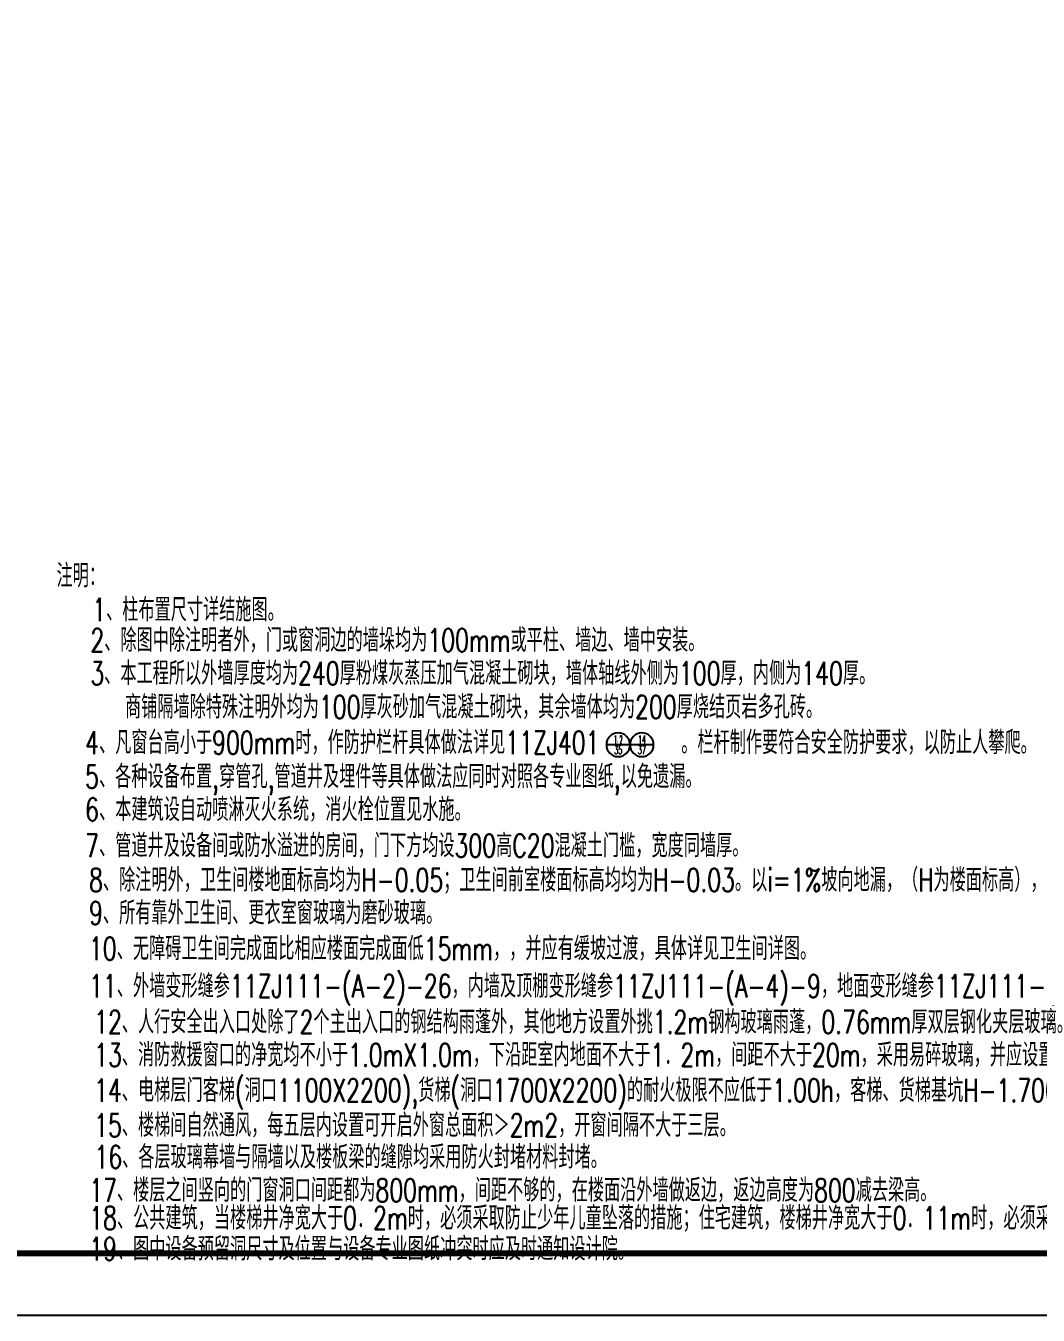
# Model space of a CAD drawing. Extents: x -737978 to 768813, y -372247 to 1140308.
# Drawn here: x -269057 to -244496, y -159911 to -128645 of the extents above; entities that cross this region are included whole.
import ezdxf
from ezdxf.enums import TextEntityAlignment as Align

# ---------------------------------------------------------------- set-up
doc = ezdxf.new("R2010")
doc.units = 0
doc.header["$LTSCALE"] = 1000
doc.header["$MEASUREMENT"] = 0
doc.layers.get('0').update_dxf_attribs({"linetype": 'CONTINUOUS'})
for name, color, linetype in [('0-网审修改内容', 6, 'CONTINUOUS'), ('PUB_TEXT', 7, 'CONTINUOUS'), ('PUB_TITLE', 4, 'CONTINUOUS')]:
    doc.layers.add(name, color=color, linetype=linetype)
doc.styles.add('COMP', font='complex', dxfattribs={"bigfont": 'hztxt'})
doc.styles.add('HZTXT', font='TXT', dxfattribs={"bigfont": 'HZTXT'})

# ---------------------------------------------------------------- blocks, each defined once
blk = doc.blocks.new('_INDEX')
blk.add_line((-0.5, 0), (0.5, 0))
blk.add_circle((0, 0), 0.5)
at = {"style": 'COMP'}
for tag, width, p, p2 in [('1', 2.333333, (-0.17, 0.05), (0.17, 0.05)), ('-', 1.166667, (-0.17, -0.39), (0.17, -0.39))]:
    blk.add_attdef(tag, text='', height=0.34, dxfattribs=dict(at, width=width)).set_placement(p, p2, align=Align.FIT)
blk = doc.blocks.new('A$C57480499')
at = {"layer": 'PUB_TEXT'}
ref = blk.add_blockref('_INDEX', (13603, 10201), dxfattribs=dict(at, xscale=-572.7272727274161, yscale=572.7272727272517, zscale=572.7272727272729))
ref.add_attrib('1', '1、2', dxfattribs={"layer": '0', "height": 194.7, "style": 'COMP', "width": 0.42}).set_placement((13506, 10229), (13701, 10229), align=Align.FIT)
ref.add_attrib('-', '35', dxfattribs={"layer": '0', "height": 194.7, "style": 'COMP', "width": 0.636364}).set_placement((13506, 9977), (13701, 9977), align=Align.FIT)
ref = blk.add_blockref('_INDEX', (14176, 10201), dxfattribs=dict(at, xscale=-572.7272727274161, yscale=572.7272727272517, zscale=572.7272727272729))
ref.add_attrib('1', '14', dxfattribs={"layer": '0', "height": 194.7, "style": 'COMP', "width": 0.677419}).set_placement((14079, 10229), (14273, 10229), align=Align.FIT)
ref.add_attrib('-', '37', dxfattribs={"layer": '0', "height": 194.7, "style": 'COMP', "width": 0.636364}).set_placement((14079, 9977), (14273, 9977), align=Align.FIT)
at = {"layer": 'PUB_TEXT', "style": 'HZTXT', "width": 0.7}
for s, p in [('注明：', (-22, 14020)), ('1、柱布置尺寸详结施图。', (844, 13195)), ('2、除图中除注明者外，门或窗洞边的墙垛均为100mm或平柱、墙边、墙中安装。', (798, 12457)), ('3、本工程所以外墙厚度均为240厚粉煤灰蒸压加气混凝土砌块，墙体轴线外侧为100厚，内侧为140厚。', (798, 11654)), ('商铺隔墙除特殊注明外均为100厚灰砂加气混凝土砌块，其余墙体均为200厚烧结页岩多孔砖。', (1638, 10838)), ('  4、凡窗台高小于900mm时，作防护栏杆具体做法详见11ZJ401    。栏杆制作要符合安全防护要求，以防止人攀爬。', (-26, 9975)), ('  5、各种设备布置,穿管孔,管道井及埋件等具体做法应同时对照各专业图纸,以免遗漏。', (-26, 9150)), ('  6、本建筑设自动喷淋灭火系统，消火栓位置见水施。', (-26, 8351)), ('  7、管道井及设备间或防水溢进的房间，门下方均设300高C20混凝土门槛，宽度同墙厚。', (-26, 7476)), ('8、除注明外，卫生间楼地面标高均为H-0.05；卫生间前室楼面标高均均为H-0.03。以i=1%%%坡向地漏，（H为楼面标高），详见卫生间大样图。', (766, 6642)), ('9、所有靠外卫生间、更衣室窗玻璃为磨砂玻璃。', (766, 5845)), ('10、无障碍卫生间完成面比相应楼面完成面低15mm，，并应有缓坡过渡，具体详见卫生间详图。', (766, 4979)), ('11、外墙变形缝参11ZJ111-(A-2)-26，内墙及顶棚变形缝参11ZJ111-(A-4)-9，地面变形缝参11ZJ111-(A-7)-2，楼面变形缝参11ZJ111-(A-8)-1。', (767, 4070)), (' 12、人行安全出入口处除了2个主出入口的钢结构雨蓬外，其他地方设置外挑1.2m钢构玻璃雨蓬，0.76mm厚双层钢化夹层玻璃。', (540, 3199)), (' 13、消防救援窗口的净宽均不小于1.0mX1.0m，下沿距室内地面不大于1．2m，间距不大于20m，采用易碎玻璃，并应设置可在室外易于识别的明显标志，详见平面、立面图。', (540, 2401)), (' 14、电梯层门客梯(洞口1100X2200),货梯(洞口1700X2200)的耐火极限不应低于1.00h，客梯、货梯基坑H-1.700。D3观光电梯轿厢内设防护栏杆。', (540, 1541)), (' 15、楼梯间自然通风，每五层内设置可开启外窗总面积＞2m2，开窗间隔不大于三层。', (540, 695)), (' 16、各层玻璃幕墙与隔墙以及楼板梁的缝隙均采用防火封堵材料封堵。', (547, -75)), ('17、楼层之间竖向的门窗洞口间距都为800mm，间距不够的，在楼面沿外墙做返边，返边高度为800减去梁高。', (771, -881)), ('18、公共建筑，当楼梯井净宽大于0．2m时，必须采取防止少年儿童坠落的措施；住宅建筑，楼梯井净宽大于0．11m时，必须采取防止儿童攀滑的措施。', (771, -1555)), ('19、图中设备预留洞尺寸及位置与设备专业图纸冲突时应及时通知设计院。', (771, -2301))]:
    blk.add_text(s, height=560, dxfattribs=at).set_placement(p)

msp = doc.modelspace()

# ---------------------------------------------------------------- linework, layer by layer
at = {"layer": 'PUB_TITLE'}
msp.add_lwpolyline([(-377375.1, -159910.6), (-219725.1, -159910.6), (-219725.1, -70810.6), (-377375.1, -70810.6)], close=True, dxfattribs=at)
at = {"layer": 'PUB_TITLE', "const_width": 150}
msp.add_lwpolyline([(-373625.1, -158410.6), (-221225.1, -158410.6), (-221225.1, -72310.6), (-373625.1, -72310.6)], close=True, dxfattribs=at)

# ---------------------------------------------------------------- block references
at = {"layer": '0-网审修改内容'}
msp.add_blockref('A$C57480499', (-268288.3, -156280.1), dxfattribs=at)

doc.saveas('drawing.dxf')
